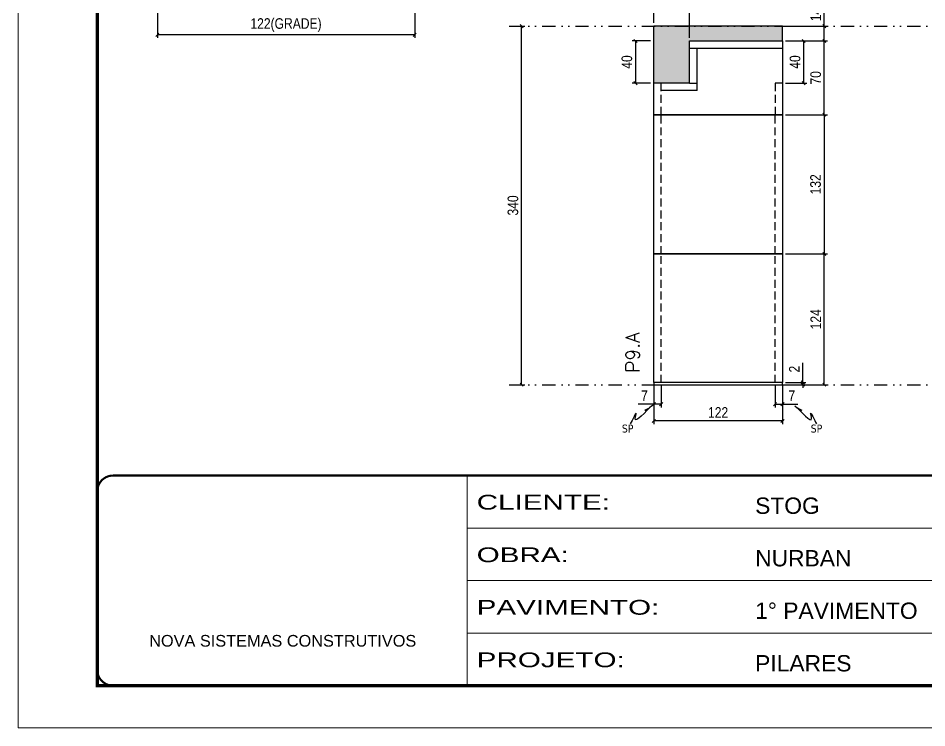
# Model space of a CAD drawing. Header units: millimetres. Extents: x 169816 to 178745, y 96537 to 113647.
# Drawn here: x 169816 to 170677, y 108023 to 108696 of the extents above; entities that cross this region are included whole.
import ezdxf

# ---------------------------------------------------------------- set-up
doc = ezdxf.new("R2010")
doc.units = ezdxf.units.MM
for name, pattern in [('CONTINUO', [0]), ('DASHED', [0.75, 0.5, -0.25]), ('DIVIDE2', [0.625, 0.25, -0.125, 0, -0.125, 0, -0.125]), ('HIDDEN', [0.375, 0.25, -0.125])]:
    doc.linetypes.add(name, pattern=pattern)
for name, color, linetype in [('COTA', 241, 'Continuous'), ('Cota Seção (2x)', 241, 'Continuous'), ('Nível', 160, 'Continuous'), ('Painéis', 200, 'Continuous'), ('SARR_2.2x7', 40, 'Continuous'), ('Sarrafo de Pressão', 42, 'HIDDEN'), ('texto', 7, 'Continuous')]:
    doc.layers.add(name, color=color, linetype=linetype)
for name, color, linetype, lineweight in [('Folhas', 255, 'Continuous', 9), ('SARRAFO DE PRESSAO', 251, 'DASHED', 9), ('Texto Seção', 7, 'Continuous', 15)]:
    doc.layers.add(name, color=color, linetype=linetype, lineweight=lineweight)
doc.styles.add('ARIAL', font='arial.ttf')
doc.styles.add('COTA TECNICA', font='techl___.ttf', dxfattribs={"height": 10})
doc.styles.add('COTA TECNICA 2X', font='techl___.ttf', dxfattribs={"height": 10})
doc.styles.add('COTA TECNICA-50', font='techl___.ttf', dxfattribs={"height": 10})
doc.styles.add('REGUA-120', font='ROMANS.shx', dxfattribs={"height": 15})
doc.styles.get("Standard").update_dxf_attribs({"font": 'arial.ttf'})
doc.styles.add('Tecnologia', font='')
doc.styles.get('Tecnologia').set_extended_font_data('Forgotten Futurist')
doc.dimstyles.new('COTA PAINEL-50', dxfattribs={"dimtxt": 10, "dimasz": 3, "dimexe": 3, "dimexo": 3, "dimgap": 3, "dimtad": 1, "dimdec": 1, "dimzin": 12, "dimdsep": 46, "dimtxsty": 'COTA TECNICA-50', "dimblk1": 'OBLIQUE', "dimblk2": 'OBLIQUE', "dimsah": 1, "dimcen": 0.9, "dimclrd": 4, "dimclre": 4, "dimclrt": 240, "dimadec": 1, "dimazin": 3, "dimtfac": 1, "dimtdec": 1, "dimtmove": 0, "dimatfit": 3, "dimfxl": 1, "dimtolj": 1, "dimtzin": 12, "dimarcsym": 0})
doc.dimstyles.new('PAINEL', dxfattribs={"dimtxt": 10, "dimasz": 3, "dimexe": 3, "dimexo": 3, "dimgap": 3, "dimtad": 1, "dimdec": 1, "dimzin": 12, "dimdsep": 46, "dimtxsty": 'COTA TECNICA', "dimblk1": 'OBLIQUE', "dimblk2": 'OBLIQUE', "dimsah": 1, "dimcen": 0.9, "dimclrd": 4, "dimclre": 4, "dimclrt": 240, "dimadec": 1, "dimazin": 3, "dimtfac": 1, "dimtdec": 1, "dimtmove": 0, "dimatfit": 3, "dimfxl": 1, "dimtolj": 1, "dimtzin": 12, "dimarcsym": 0})
doc.dimstyles.new('SECAO PILAR', dxfattribs={"dimtxt": 10, "dimasz": 3, "dimexe": 3, "dimexo": 3, "dimgap": 3, "dimtad": 1, "dimdec": 1, "dimlfac": 0.5, "dimzin": 12, "dimdsep": 46, "dimtxsty": 'COTA TECNICA 2X', "dimblk1": 'OBLIQUE', "dimblk2": 'OBLIQUE', "dimsah": 1, "dimcen": 0.9, "dimclrd": 256, "dimclre": 256, "dimclrt": 256, "dimadec": 1, "dimazin": 3, "dimtfac": 1, "dimtdec": 1, "dimtmove": 0, "dimatfit": 3, "dimfxl": 1, "dimtolj": 1, "dimtzin": 12, "dimarcsym": 0})
doc.dimstyles.get("Standard").update_dxf_attribs({"dimtxt": 0.18, "dimasz": 0.18, "dimexe": 0.18, "dimexo": 0.0625, "dimgap": 0.09, "dimtad": 0, "dimtih": 1, "dimtoh": 1, "dimdec": 4, "dimzin": 0, "dimdsep": 46, "dimtxsty": 'Standard', "dimcen": 0.09, "dimadec": 0, "dimazin": 0, "dimtfac": 1, "dimtdec": 4, "dimtofl": 0, "dimtmove": 0, "dimatfit": 3, "dimfxl": 1, "dimtolj": 1, "dimtzin": 0, "dimarcsym": 0})

# ---------------------------------------------------------------- blocks, each defined once
blk = doc.blocks.new('9999999999')
at = {"color": 30, "linetype": 'CONTINUO'}
for p, q in [((98564.56, 34230.21), (98564.56, 34429.45)), ((98564.56, 34379.64), (99583.98, 34379.64)), ((98564.56, 34329.83), (99487.98, 34329.83)), ((98564.56, 34280.02), (99487.98, 34280.02))]:
    blk.add_line(p, q, dxfattribs=at)
at = {"color": 30, "linetype": 'CONTINUO', "const_width": 2}
blk.add_lwpolyline([(99583.98, 34230.21), (99583.98, 34414.45, 0.414214), (99568.98, 34429.45), (98228.98, 34429.45, 0.414214), (98213.98, 34414.45), (98213.98, 34245.21, 0.414214), (98228.98, 34230.21), (99583.98, 34230.21)], format="xyb", dxfattribs=at)
at = {"layer": 'Folhas'}
blk.add_lwpolyline([(98138.98, 34190.21), (99623.98, 34190.21), (99623.98, 35240.21), (98138.98, 35240.21)], close=True, dxfattribs=at)
at = {"layer": 'Folhas', "color": 30, "const_width": 3}
blk.add_lwpolyline([(98213.98, 34230.21), (99583.98, 34230.21), (99583.98, 35200.21), (98213.98, 35200.21)], close=True, dxfattribs=at)
at = {"color": 7, "linetype": 'Continuous', "ltscale": 5, "style": 'ARIAL'}
for s, height, p in [('STOG', 15.483, (98837.68, 34393.13)), ('NURBAN', 15.483, (98837.68, 34343.32)), ('1° PAVIMENTO', 15.4829, (98837.68, 34293.51)), ('NOVA SISTEMAS CONSTRUTIVOS', 11.0592, (98263.19, 34267.21)), ('PILARES', 15.483, (98837.68, 34243.7))]:
    blk.add_text(s, height=height, dxfattribs=at).set_placement(p)
at = {"layer": 'Folhas', "color": 7, "style": 'Tecnologia', "width": 1.5}
for s, p in [('CLIENTE:', (98573.65, 34397.17)), ('OBRA:', (98573.65, 34347.31)), ('PAVIMENTO:', (98573.65, 34297.5)), ('PROJETO:', (98573.65, 34247.69))]:
    blk.add_text(s, height=14, dxfattribs=at).set_placement(p)
blk = doc.blocks.new('_Oblique')
at = {"color": 0, "linetype": 'ByBlock', "lineweight": -2}
blk.add_line((-0.5, -0.5), (0.5, 0.5), dxfattribs=at)
blk = doc.blocks.new('*D103')
at = {"layer": 'Cota Seção (2x)', "lineweight": -2, "transparency": 16777216}
for p, q in [((170191.97, 108755.05), (170191.97, 108676.99)), ((169947.97, 108750.71), (169947.97, 108676.99)), ((170191.97, 108679.99), (169947.97, 108679.99))]:
    blk.add_line(p, q, dxfattribs=at)
at = {"layer": 'Defpoints', "color": 0, "transparency": 16777216}
for p in [(169947.97, 108753.71), (170191.97, 108758.05), (169947.97, 108679.99)]:
    blk.add_point(p, dxfattribs=at)
at = {"layer": 'Cota Seção (2x)', "lineweight": -2, "transparency": 16777216, "xscale": 3, "yscale": 3, "zscale": 3, "rotation": 180}
blk.add_blockref('_Oblique', (169947.97, 108679.99), dxfattribs=at)
at = {"layer": 'Cota Seção (2x)', "lineweight": -2, "transparency": 16777216, "xscale": 3, "yscale": 3, "zscale": 3}
blk.add_blockref('_Oblique', (170191.97, 108679.99), dxfattribs=at)
at = {"layer": 'Cota Seção (2x)', "transparency": 16777216, "insert": (170069.97, 108689.21), "char_height": 10, "attachment_point": 5, "style": 'COTA TECNICA 2X'}
blk.add_mtext('\\A1;122(GRADE)', dxfattribs=at)
blk = doc.blocks.new('*D378')
at = {"layer": 'COTA', "color": 4, "lineweight": -2, "transparency": 16777216}
for p, q in [((170284.49, 108688.21), (170296.34, 108688.21)), ((170293.34, 108348.21), (170293.34, 108688.21)), ((170284.49, 108348.21), (170296.34, 108348.21))]:
    blk.add_line(p, q, dxfattribs=at)
at = {"layer": 'Defpoints', "color": 0, "transparency": 16777216}
for p in [(170281.49, 108688.21), (170293.34, 108688.21), (170281.49, 108348.21)]:
    blk.add_point(p, dxfattribs=at)
at = {"layer": 'COTA', "color": 4, "lineweight": -2, "transparency": 16777216, "xscale": 3, "yscale": 3, "zscale": 3}
for p, rotation in [((170293.34, 108688.21), 90), ((170293.34, 108348.21), 270)]:
    blk.add_blockref('_Oblique', p, dxfattribs=dict(at, rotation=rotation))
at = {"layer": 'COTA', "color": 240, "transparency": 16777216, "insert": (170285.13, 108518.21), "char_height": 10, "attachment_point": 5, "rotation": 90, "style": 'COTA TECNICA-50'}
blk.add_mtext('\\A1;340', dxfattribs=at)
blk = doc.blocks.new('*D385')
at = {"layer": 'COTA', "color": 4, "lineweight": -2, "transparency": 16777216}
for p, q in [((170418.61, 108347.21), (170418.61, 108310.85)), ((170540.61, 108347.21), (170540.61, 108310.85)), ((170540.61, 108313.85), (170418.61, 108313.85))]:
    blk.add_line(p, q, dxfattribs=at)
at = {"layer": 'Defpoints', "color": 0, "transparency": 16777216}
for p in [(170418.61, 108350.21), (170540.61, 108350.21), (170418.61, 108313.85)]:
    blk.add_point(p, dxfattribs=at)
at = {"layer": 'COTA', "color": 4, "lineweight": -2, "transparency": 16777216, "xscale": 3, "yscale": 3, "zscale": 3, "rotation": 180}
blk.add_blockref('_Oblique', (170418.61, 108313.85), dxfattribs=at)
at = {"layer": 'COTA', "color": 4, "lineweight": -2, "transparency": 16777216, "xscale": 3, "yscale": 3, "zscale": 3}
blk.add_blockref('_Oblique', (170540.61, 108313.85), dxfattribs=at)
at = {"layer": 'COTA', "color": 240, "transparency": 16777216, "insert": (170479.61, 108321.91), "char_height": 10, "attachment_point": 5, "style": 'COTA TECNICA'}
blk.add_mtext('\\A1;122', dxfattribs=at)
blk = doc.blocks.new('*D386')
at = {"layer": 'COTA', "color": 4, "lineweight": -2, "transparency": 16777216}
for p, q in [((170533.61, 108347.21), (170533.61, 108326.7)), ((170540.61, 108345.21), (170540.61, 108326.7)), ((170533.61, 108329.7), (170540.61, 108329.7)), ((170540.61, 108329.7), (170555.34, 108329.7))]:
    blk.add_line(p, q, dxfattribs=at)
at = {"layer": 'Defpoints', "color": 0, "transparency": 16777216}
for p in [(170533.61, 108350.21), (170540.61, 108348.21), (170540.61, 108329.7)]:
    blk.add_point(p, dxfattribs=at)
at = {"layer": 'COTA', "color": 4, "lineweight": -2, "transparency": 16777216, "xscale": 3, "yscale": 3, "zscale": 3, "rotation": 180}
blk.add_blockref('_Oblique', (170533.61, 108329.7), dxfattribs=at)
at = {"layer": 'COTA', "color": 4, "lineweight": -2, "transparency": 16777216, "xscale": 3, "yscale": 3, "zscale": 3}
blk.add_blockref('_Oblique', (170540.61, 108329.7), dxfattribs=at)
at = {"layer": 'COTA', "color": 240, "transparency": 16777216, "insert": (170549.48, 108337.78), "char_height": 10, "attachment_point": 5, "style": 'COTA TECNICA-50'}
blk.add_mtext('\\A1;7', dxfattribs=at)
blk = doc.blocks.new('*D387')
at = {"layer": 'COTA', "color": 4, "lineweight": -2, "transparency": 16777216}
for p, q in [((170418.61, 108345.21), (170418.61, 108326.7)), ((170425.61, 108347.21), (170425.61, 108326.7)), ((170418.61, 108329.7), (170403.88, 108329.7)), ((170425.61, 108329.7), (170418.61, 108329.7))]:
    blk.add_line(p, q, dxfattribs=at)
at = {"layer": 'Defpoints', "color": 0, "transparency": 16777216}
for p in [(170418.61, 108348.21), (170425.61, 108350.21), (170418.61, 108329.7)]:
    blk.add_point(p, dxfattribs=at)
at = {"layer": 'COTA', "color": 4, "lineweight": -2, "transparency": 16777216, "xscale": 3, "yscale": 3, "zscale": 3, "rotation": 180}
blk.add_blockref('_Oblique', (170418.61, 108329.7), dxfattribs=at)
at = {"layer": 'COTA', "color": 4, "lineweight": -2, "transparency": 16777216, "xscale": 3, "yscale": 3, "zscale": 3}
blk.add_blockref('_Oblique', (170425.61, 108329.7), dxfattribs=at)
at = {"layer": 'COTA', "color": 240, "transparency": 16777216, "insert": (170409.75, 108337.78), "char_height": 10, "attachment_point": 5, "style": 'COTA TECNICA-50'}
blk.add_mtext('\\A1;7', dxfattribs=at)
blk = doc.blocks.new('*D388')
at = {"layer": 'COTA', "color": 4, "linetype": 'ByBlock', "lineweight": -2, "transparency": 16777216}
for p, q in [((170543.61, 108472.21), (170583.25, 108472.21)), ((170580.25, 108348.21), (170580.25, 108472.21)), ((170543.61, 108348.21), (170583.25, 108348.21))]:
    blk.add_line(p, q, dxfattribs=at)
at = {"layer": 'Defpoints', "color": 0, "linetype": 'ByBlock', "transparency": 16777216}
for p in [(170540.61, 108472.21), (170580.25, 108472.21), (170540.61, 108348.21)]:
    blk.add_point(p, dxfattribs=at)
at = {"layer": 'COTA', "color": 4, "linetype": 'ByBlock', "lineweight": -2, "transparency": 16777216, "xscale": 3, "yscale": 3, "zscale": 3}
for p, rotation in [((170580.25, 108472.21), 90), ((170580.25, 108348.21), 270)]:
    blk.add_blockref('_Oblique', p, dxfattribs=dict(at, rotation=rotation))
at = {"layer": 'COTA', "color": 240, "linetype": 'ByBlock', "transparency": 16777216, "insert": (170572.18, 108410.21), "char_height": 10, "attachment_point": 5, "rotation": 90, "style": 'COTA TECNICA'}
blk.add_mtext('\\A1;124', dxfattribs=at)
blk = doc.blocks.new('*D389')
at = {"layer": 'COTA', "color": 4, "lineweight": -2, "transparency": 16777216}
for p, q in [((170559.87, 108350.21), (170559.87, 108369.02)), ((170543.61, 108350.21), (170562.87, 108350.21)), ((170543.61, 108348.21), (170562.87, 108348.21)), ((170559.87, 108348.21), (170559.87, 108350.21)), ((170559.87, 108348.21), (170559.87, 108345.21))]:
    blk.add_line(p, q, dxfattribs=at)
at = {"layer": 'Defpoints', "color": 0, "transparency": 16777216}
for p in [(170540.61, 108350.21), (170540.61, 108348.21), (170559.87, 108348.21)]:
    blk.add_point(p, dxfattribs=at)
at = {"layer": 'COTA', "color": 4, "lineweight": -2, "transparency": 16777216, "xscale": 3, "yscale": 3, "zscale": 3}
for p, rotation in [((170559.87, 108350.21), 270), ((170559.87, 108348.21), 90)]:
    blk.add_blockref('_Oblique', p, dxfattribs=dict(at, rotation=rotation))
at = {"layer": 'COTA', "color": 240, "transparency": 16777216, "insert": (170551.87, 108362.96), "char_height": 10, "attachment_point": 5, "rotation": 90, "style": 'COTA TECNICA-50'}
blk.add_mtext('\\A1;2', dxfattribs=at)
blk = doc.blocks.new('*D390')
at = {"layer": 'COTA', "color": 4, "linetype": 'ByBlock', "lineweight": -2, "transparency": 16777216}
for p, q in [((170543.61, 108472.21), (170583.25, 108472.21)), ((170580.25, 108348.21), (170580.25, 108472.21)), ((170543.61, 108348.21), (170583.25, 108348.21))]:
    blk.add_line(p, q, dxfattribs=at)
at = {"layer": 'Defpoints', "color": 0, "linetype": 'ByBlock', "transparency": 16777216}
for p in [(170540.61, 108472.21), (170580.25, 108472.21), (170540.61, 108348.21)]:
    blk.add_point(p, dxfattribs=at)
at = {"layer": 'COTA', "color": 4, "linetype": 'ByBlock', "lineweight": -2, "transparency": 16777216, "xscale": 3, "yscale": 3, "zscale": 3}
for p, rotation in [((170580.25, 108472.21), 90), ((170580.25, 108348.21), 270)]:
    blk.add_blockref('_Oblique', p, dxfattribs=dict(at, rotation=rotation))
at = {"layer": 'COTA', "color": 240, "linetype": 'ByBlock', "transparency": 16777216, "insert": (170572.18, 108410.21), "char_height": 10, "attachment_point": 5, "rotation": 90, "style": 'COTA TECNICA'}
blk.add_mtext('\\A1;124', dxfattribs=at)
blk = doc.blocks.new('*D391')
at = {"layer": 'COTA', "color": 4, "lineweight": -2, "transparency": 16777216}
for p, q in [((170543.61, 108674.21), (170583.25, 108674.21)), ((170580.25, 108604.21), (170580.25, 108674.21)), ((170543.61, 108604.21), (170583.25, 108604.21))]:
    blk.add_line(p, q, dxfattribs=at)
at = {"layer": 'Defpoints', "color": 0, "transparency": 16777216}
for p in [(170540.61, 108674.21), (170580.25, 108674.21), (170540.61, 108604.21)]:
    blk.add_point(p, dxfattribs=at)
at = {"layer": 'COTA', "color": 4, "lineweight": -2, "transparency": 16777216, "xscale": 3, "yscale": 3, "zscale": 3}
for p, rotation in [((170580.25, 108674.21), 90), ((170580.25, 108604.21), 270)]:
    blk.add_blockref('_Oblique', p, dxfattribs=dict(at, rotation=rotation))
at = {"layer": 'COTA', "color": 240, "transparency": 16777216, "insert": (170572.15, 108639.21), "char_height": 10, "attachment_point": 5, "rotation": 90, "style": 'COTA TECNICA-50'}
blk.add_mtext('\\A1;70', dxfattribs=at)
blk = doc.blocks.new('*D392')
at = {"layer": 'COTA', "color": 4, "lineweight": -2, "transparency": 16777216}
for p, q in [((170418.61, 108691.21), (170418.61, 108716.25)), ((170418.61, 108713.25), (170452.61, 108713.25)), ((170452.61, 108677.21), (170452.61, 108716.25))]:
    blk.add_line(p, q, dxfattribs=at)
at = {"layer": 'Defpoints', "color": 0, "transparency": 16777216}
for p in [(170452.61, 108713.25), (170418.61, 108688.21), (170452.61, 108674.21)]:
    blk.add_point(p, dxfattribs=at)
at = {"layer": 'COTA', "color": 4, "lineweight": -2, "transparency": 16777216, "xscale": 3, "yscale": 3, "zscale": 3, "rotation": 180}
blk.add_blockref('_Oblique', (170418.61, 108713.25), dxfattribs=at)
at = {"layer": 'COTA', "color": 4, "lineweight": -2, "transparency": 16777216, "xscale": 3, "yscale": 3, "zscale": 3}
blk.add_blockref('_Oblique', (170452.61, 108713.25), dxfattribs=at)
at = {"layer": 'COTA', "color": 240, "transparency": 16777216, "insert": (170438.11, 108721.46), "char_height": 10, "attachment_point": 5, "style": 'COTA TECNICA'}
blk.add_mtext('\\A1;34', dxfattribs=at)
blk = doc.blocks.new('*D393')
at = {"layer": 'COTA', "color": 4, "lineweight": -2, "transparency": 16777216}
for p, q in [((170415.61, 108674.21), (170398.23, 108674.21)), ((170401.23, 108674.21), (170401.23, 108634.21)), ((170415.61, 108634.21), (170398.23, 108634.21))]:
    blk.add_line(p, q, dxfattribs=at)
at = {"layer": 'Defpoints', "color": 0, "transparency": 16777216}
for p in [(170418.61, 108674.21), (170401.23, 108634.21), (170418.61, 108634.21)]:
    blk.add_point(p, dxfattribs=at)
at = {"layer": 'COTA', "color": 4, "lineweight": -2, "transparency": 16777216, "xscale": 3, "yscale": 3, "zscale": 3}
for p, rotation in [((170401.23, 108674.21), 90), ((170401.23, 108634.21), 270)]:
    blk.add_blockref('_Oblique', p, dxfattribs=dict(at, rotation=rotation))
at = {"layer": 'COTA', "color": 240, "transparency": 16777216, "insert": (170393.13, 108654.21), "char_height": 10, "attachment_point": 5, "rotation": 90, "style": 'COTA TECNICA'}
blk.add_mtext('\\A1;40', dxfattribs=at)
blk = doc.blocks.new('*D394')
at = {"layer": 'COTA', "color": 4, "lineweight": -2, "transparency": 16777216}
for p, q in [((170543.61, 108604.21), (170583.25, 108604.21)), ((170580.25, 108604.21), (170580.25, 108472.21)), ((170543.61, 108472.21), (170583.25, 108472.21))]:
    blk.add_line(p, q, dxfattribs=at)
at = {"layer": 'Defpoints', "color": 0, "transparency": 16777216}
for p in [(170540.61, 108604.21), (170540.61, 108472.21), (170580.25, 108472.21)]:
    blk.add_point(p, dxfattribs=at)
at = {"layer": 'COTA', "color": 4, "lineweight": -2, "transparency": 16777216, "xscale": 3, "yscale": 3, "zscale": 3}
for p, rotation in [((170580.25, 108604.21), 90), ((170580.25, 108472.21), 270)]:
    blk.add_blockref('_Oblique', p, dxfattribs=dict(at, rotation=rotation))
at = {"layer": 'COTA', "color": 240, "transparency": 16777216, "insert": (170572.03, 108538.21), "char_height": 10, "attachment_point": 5, "rotation": 90, "style": 'COTA TECNICA'}
blk.add_mtext('\\A1;132', dxfattribs=at)
blk = doc.blocks.new('*D395')
at = {"layer": 'COTA', "color": 4, "lineweight": -2, "transparency": 16777216}
for p, q in [((170543.61, 108674.21), (170563.68, 108674.21)), ((170560.68, 108674.21), (170560.68, 108634.21)), ((170543.61, 108634.21), (170563.68, 108634.21))]:
    blk.add_line(p, q, dxfattribs=at)
at = {"layer": 'Defpoints', "color": 0, "transparency": 16777216}
for p in [(170540.61, 108674.21), (170540.61, 108634.21), (170560.68, 108634.21)]:
    blk.add_point(p, dxfattribs=at)
at = {"layer": 'COTA', "color": 4, "lineweight": -2, "transparency": 16777216, "xscale": 3, "yscale": 3, "zscale": 3}
for p, rotation in [((170560.68, 108674.21), 90), ((170560.68, 108634.21), 270)]:
    blk.add_blockref('_Oblique', p, dxfattribs=dict(at, rotation=rotation))
at = {"layer": 'COTA', "color": 240, "transparency": 16777216, "insert": (170552.58, 108654.21), "char_height": 10, "attachment_point": 5, "rotation": 90, "style": 'COTA TECNICA'}
blk.add_mtext('\\A1;40', dxfattribs=at)
blk = doc.blocks.new('*D396')
at = {"layer": 'COTA', "color": 4, "lineweight": -2, "transparency": 16777216}
for p, q in [((170580.25, 108688.21), (170580.25, 108707.33)), ((170543.61, 108688.21), (170583.25, 108688.21)), ((170580.25, 108674.21), (170580.25, 108688.21)), ((170543.61, 108674.21), (170583.25, 108674.21))]:
    blk.add_line(p, q, dxfattribs=at)
at = {"layer": 'Defpoints', "color": 0, "transparency": 16777216}
for p in [(170540.61, 108688.21), (170580.25, 108688.21), (170540.61, 108674.21)]:
    blk.add_point(p, dxfattribs=at)
at = {"layer": 'COTA', "color": 4, "lineweight": -2, "transparency": 16777216, "xscale": 3, "yscale": 3, "zscale": 3}
for p, rotation in [((170580.25, 108688.21), 90), ((170580.25, 108674.21), 270)]:
    blk.add_blockref('_Oblique', p, dxfattribs=dict(at, rotation=rotation))
at = {"layer": 'COTA', "color": 240, "transparency": 16777216, "insert": (170572.18, 108699.27), "char_height": 10, "attachment_point": 5, "rotation": 90, "style": 'COTA TECNICA'}
blk.add_mtext('\\A1;14', dxfattribs=at)

msp = doc.modelspace()

# ---------------------------------------------------------------- hatches: boundary and pattern name
at = {"layer": 'COTA', "linetype": 'ByBlock'}
h = msp.add_hatch(dxfattribs=at)
h.set_pattern_fill('AR-CONC', color=256, scale=0.03)
h.set_pattern_definition([(50, (5, 0), (5.46554007, -0.47817257), [0.5715, -6.2865]), (355, (5, 0), (-1.05730264, 5.73170536), [0.4572, -5.02921753]), (100.4514447, (5.4555, -0.04), (4.40823741, 5.25353256), [0.48570026, -5.34270734]), (46.1842, (5, 1.524), (8.13237123, -1.26126984), [0.85725, -9.42975]), (96.6355576, (5.678, 1.419), (7.12212402, 7.42278374), [0.7285507, -8.01406824]), (351.184151, (5, 1.524), (7.12212402, 7.42278374), [0.685799, -7.54379196]), (21, (5.762, 1.143), (4.54843174, -3.06795595), [0.5715, -6.2865]), (326, (5.762, 1.143), (1.85406085, 5.52563898), [0.4572, -5.0292]), (71.451445, (6.141, 0.8873), (6.40249258, 2.45768307), [0.48570026, -5.34269813]), (37.5, (5, 0), (0.092658098, 2.536651166), [0, -4.96824, 0, -5.1054, 0, -5.04825]), (7.5, (5, 0), (2.004589875, 3.005417245), [0, -2.91084, 0, -4.85394, 0, -1.92405]), (327.5, (3.3007, 0), (4.067717855, -0.17186232), [0, -1.905, 0, -5.9436, 0, -7.8867]), (317.5, (2.5387, 0), (4.44387544, 0.76279473), [0, -2.4765, 0, -3.94716, 0, -5.6007])])
h.paths.add_polyline_path([(170418.61, 108634.21), (170452.61, 108634.21), (170452.61, 108674.21), (170540.61, 108674.21), (170540.61, 108688.21), (170418.61, 108688.21)])

# ---------------------------------------------------------------- linework, layer by layer
for p, q in [((170418.61, 108634.21), (170418.61, 108688.21)), ((170540.61, 108688.21), (170418.61, 108688.21)), ((170540.61, 108674.21), (170540.61, 108688.21)), ((170418.61, 108674.21), (170418.61, 108674.21)), ((170540.61, 108674.21), (170540.61, 108674.21))]:
    msp.add_line(p, q, dxfattribs=at)
at = {"layer": 'Nível', "color": 4, "linetype": 'DIVIDE2', "ltscale": 50}
for p, q in [((170281.49, 108688.21), (171261.02, 108688.21)), ((170281.49, 108348.21), (171261.02, 108348.21))]:
    msp.add_line(p, q, dxfattribs=at)
at = {"layer": 'Painéis'}
for p, q in [((170452.61, 108674.21), (170540.61, 108674.21)), ((170452.61, 108634.21), (170452.61, 108674.21)), ((170540.61, 108674.21), (170540.61, 108604.21)), ((170452.61, 108634.21), (170418.61, 108634.21)), ((170418.61, 108604.21), (170418.61, 108634.21)), ((170540.61, 108634.21), (170540.61, 108634.21)), ((170540.61, 108604.21), (170418.61, 108604.21)), ((170418.61, 108604.21), (170540.61, 108604.21)), ((170418.61, 108472.21), (170418.61, 108604.21)), ((170540.61, 108604.21), (170540.61, 108472.21)), ((170418.61, 108472.21), (170540.61, 108472.21)), ((170418.61, 108350.21), (170418.61, 108472.21)), ((170540.61, 108472.21), (170418.61, 108472.21)), ((170540.61, 108472.21), (170540.61, 108350.21)), ((170540.61, 108350.21), (170418.61, 108350.21))]:
    msp.add_line(p, q, dxfattribs=at)
msp.add_lwpolyline([(170418.61, 108348.21), (170540.61, 108348.21), (170540.61, 108350.21), (170418.61, 108350.21)], close=True, dxfattribs=at)
at = {"layer": 'SARR_2.2x7'}
for p, q in [((170452.61, 108667.21), (170540.61, 108667.21)), ((170459.61, 108634.21), (170459.61, 108667.21)), ((170452.61, 108634.21), (170459.61, 108634.21)), ((170459.61, 108627.21), (170459.61, 108634.21)), ((170459.61, 108627.21), (170425.61, 108627.21))]:
    msp.add_line(p, q, dxfattribs=at)
at = {"layer": 'Sarrafo de Pressão', "ltscale": 30}
for p, q in [((170425.61, 108604.21), (170425.61, 108634.21)), ((170540.61, 108634.21), (170533.61, 108634.21)), ((170533.61, 108634.21), (170533.61, 108604.21)), ((170425.61, 108472.21), (170425.61, 108604.21)), ((170533.61, 108472.21), (170533.61, 108604.21)), ((170425.61, 108350.21), (170425.61, 108472.21)), ((170533.61, 108350.21), (170533.61, 108472.21))]:
    msp.add_line(p, q, dxfattribs=at)

# ---------------------------------------------------------------- block references
at = {"layer": 'SARRAFO DE PRESSAO', "color": 6, "linetype": 'ByBlock'}
msp.add_blockref('9999999999', (71677.04, 73832.6), dxfattribs=at)

# ---------------------------------------------------------------- texts
at = {"layer": 'texto', "color": 0, "char_height": 7.5, "attachment_point": 5}
for insert in [(170393.84, 108306.54), (170572.86, 108306.54)]:
    msp.add_mtext('{\\fTahoma|b0|i0|c0|p34;\\C4;SP}', dxfattribs=dict(at, insert=insert))
at = {"layer": 'Texto Seção', "insert": (170405.14, 108359.46), "char_height": 13, "width": 285.3299, "attachment_point": 7, "rotation": 90, "style": 'REGUA-120'}
msp.add_mtext('P9.A', dxfattribs=at)

# ---------------------------------------------------------------- dimensions: what is measured, and where the dimension line sits
at = {"layer": 'COTA'}
for base, p1, p2, angle, dimstyle, picture, middle in [((170452.61, 108713.25), (170418.61, 108688.21), (170452.61, 108674.21), 0, 'PAINEL', '*D392', (170438.11, 108713.25)), ((170559.87, 108348.21), (170540.61, 108350.21), (170540.61, 108348.21), 90, 'COTA PAINEL-50', '*D389', (170559.87, 108362.96))]:
    dim = msp.add_linear_dim(base=base, p1=p1, p2=p2, angle=angle, dimstyle=dimstyle, dxfattribs=at)
    dim.commit()
    dim.dimension.update_dxf_attribs({"geometry": picture, "text_midpoint": middle, "dimtype": 160})
for base, p1, p2, angle, dimstyle, picture, middle in [((170580.25, 108688.21), (170540.61, 108674.21), (170540.61, 108688.21), 90, 'PAINEL', '*D396', (170572.18, 108699.27)), ((170293.34, 108688.21), (170281.49, 108348.21), (170281.49, 108688.21), 90, 'COTA PAINEL-50', '*D378', (170285.13, 108518.21)), ((170401.23, 108634.21), (170418.61, 108674.21), (170418.61, 108634.21), 90, 'PAINEL', '*D393', (170393.13, 108654.21)), ((170580.25, 108674.21), (170540.61, 108604.21), (170540.61, 108674.21), 90, 'COTA PAINEL-50', '*D391', (170572.15, 108639.21)), ((170560.68, 108634.21), (170540.61, 108674.21), (170540.61, 108634.21), 90, 'PAINEL', '*D395', (170552.58, 108654.21)), ((170580.25, 108472.21), (170540.61, 108604.21), (170540.61, 108472.21), 90, 'PAINEL', '*D394', (170572.03, 108538.21)), ((170418.61, 108329.7), (170425.61, 108350.21), (170418.61, 108348.21), 180, 'COTA PAINEL-50', '*D387', (170409.75, 108337.78))]:
    dim = msp.add_linear_dim(base=base, p1=p1, p2=p2, angle=angle, dimstyle=dimstyle, dxfattribs=at)
    dim.commit()
    dim.dimension.update_dxf_attribs({"geometry": picture, "text_midpoint": middle})
at = {"layer": 'COTA', "linetype": 'ByBlock'}
for picture in ['*D388', '*D390']:
    dim = msp.add_aligned_dim(p1=(170540.61, 108348.21), p2=(170540.61, 108472.21), distance=-39.64, dimstyle='PAINEL', dxfattribs=at)
    dim.commit()
    dim.dimension.update_dxf_attribs({"geometry": picture, "text_midpoint": (170572.18, 108410.21)})
at = {"layer": 'COTA'}
dim = msp.add_linear_dim(base=(170418.61, 108313.85), p1=(170540.61, 108350.21), p2=(170418.61, 108350.21), angle=180, dimstyle='PAINEL', override={"dimarcsym": 2}, dxfattribs=at)
dim.commit()
dim.dimension.update_dxf_attribs({"geometry": '*D385', "text_midpoint": (170479.61, 108321.91)})
dim = msp.add_linear_dim(base=(170540.61, 108329.7), p1=(170533.61, 108350.21), p2=(170540.61, 108348.21), dimstyle='COTA PAINEL-50', dxfattribs=at)
dim.commit()
dim.dimension.update_dxf_attribs({"geometry": '*D386', "text_midpoint": (170549.48, 108337.78)})
at = {"layer": 'Cota Seção (2x)', "color": 241}
dim = msp.add_linear_dim(base=(169947.97, 108679.99), p1=(170191.97, 108758.05), p2=(169947.97, 108753.71), angle=180, text='<>(GRADE)', dimstyle='SECAO PILAR', dxfattribs=at)
dim.commit()
dim.dimension.update_dxf_attribs({"geometry": '*D103', "text_midpoint": (170069.97, 108679.99), "dimtype": 160})

# ---------------------------------------------------------------- leaders
at = {"layer": 'COTA', "path_type": 1}
for points in [[(170416.78, 108328.03), (170401, 108316.2), (170401.92, 108321.01), (170396.37, 108311.22)], [(170552.44, 108328.03), (170568.23, 108316.2), (170567.3, 108321.01), (170572.85, 108311.22)]]:
    msp.add_leader(points, dimstyle='Standard', override={"dimasz": 8}, dxfattribs=at)

doc.saveas('drawing.dxf')
